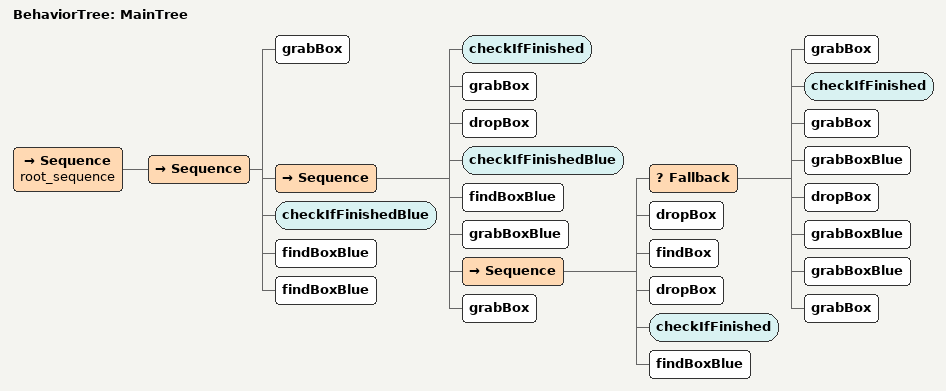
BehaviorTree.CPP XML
<root BTCPP_format="4"><BehaviorTree ID="MainTree"><Sequence name="root_sequence">   <Sequence><grabBox/><Sequence><checkIfFinished/><grabBox/><dropBox/><checkIfFinishedBlue/><findBoxBlue/><grabBoxBlue/><Sequence><Fallback><grabBox/><checkIfFinished/><grabBox/><grabBoxBlue/><dropBox/><grabBoxBlue/><grabBoxBlue/><grabBox/></Fallback><dropBox/><findBox/><dropBox/><checkIfFinished/><findBoxBlue/></Sequence><grabBox/></Sequence><checkIfFinishedBlue/><findBoxBlue/><findBoxBlue/></Sequence>   </Sequence></BehaviorTree></root>
